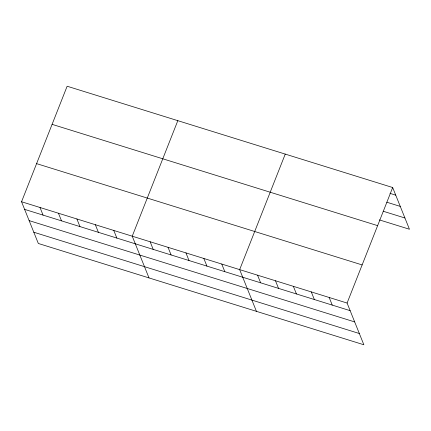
<?xml version="1.0" encoding="UTF-8"?>
<svg xmlns="http://www.w3.org/2000/svg" width="431" height="431" viewBox="0 0 431 431"><rect width="100%" height="100%" fill="white"/><g stroke="black" fill="none" stroke-linecap="round" stroke-linejoin="round"><path stroke-width="0.65" d="M392.673 187.523L347.09 303.047L363.861 344.773L38.327 243.477L21.55 201.751L67.139 86.227L392.673 187.523L409.45 229.249L379.399 219.902M177.82 120.669L132.231 236.188L149.007 277.914M285.247 154.099L239.658 269.617L256.434 311.344M389.985 193.357L395.739 195.146M386.839 202.225L400.264 206.401M383.186 211.233L404.924 217.994M52.097 124.349L377.631 225.645M36.592 163.629L362.132 264.925M21.55 201.751L347.09 303.047M24.615 209.369L350.15 310.665M29.141 220.624L354.675 321.919M33.801 232.223L359.335 333.519M329.182 297.471L332.247 305.094M311.279 291.9L314.344 299.523M293.371 286.329L296.436 293.953M275.468 280.759L278.534 288.382M257.566 275.188L260.631 282.811M221.755 264.047L224.82 271.67M203.852 258.476L206.918 266.099M185.944 252.905L189.01 260.523M168.042 247.329L171.107 254.953M150.139 241.759L153.199 249.382M113.784 230.45L116.849 238.074M95.337 224.707L98.403 232.331M76.89 218.97L79.956 226.593M58.444 213.226L61.509 220.85M39.997 207.489L43.062 215.112"/></g></svg>
